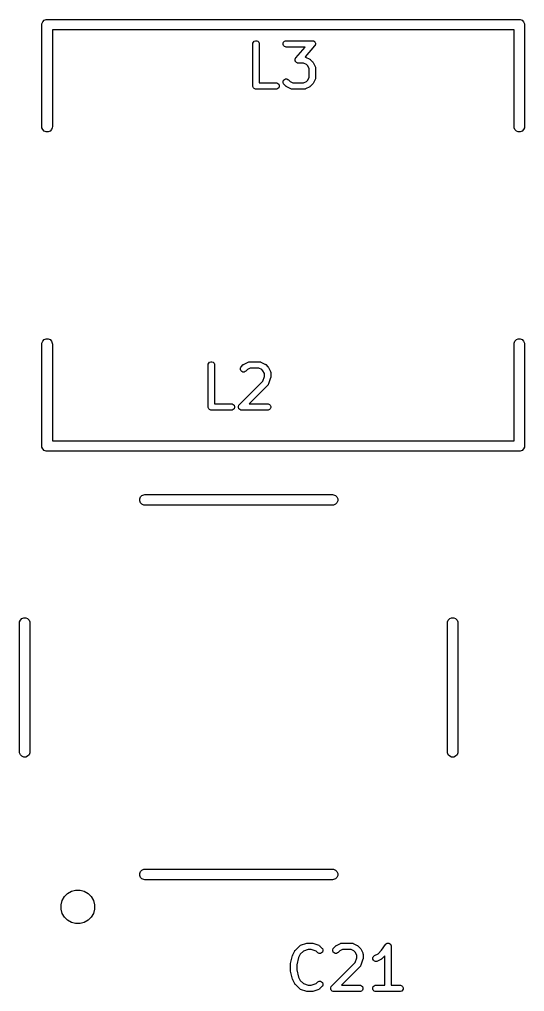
# Model space of a CAD drawing. Header units: inches. Extents: x 5.9 to 18, y -6.3 to -1.5.
# Drawn here: x 9.911 to 10.383, y -3.054 to -2.145 of the extents above; entities that cross this region are included whole.
import ezdxf

# ---------------------------------------------------------------- set-up
doc = ezdxf.new("R2010")
doc.units = ezdxf.units.IN
doc.header["$MEASUREMENT"] = 0
doc.layers.add('F.Silkscreen', color=41, linetype='CONTINUOUS', true_color=0xf2eda1)

msp = doc.modelspace()

# ---------------------------------------------------------------- linework, layer by layer
at = {"layer": 'F.Silkscreen', "linetype": 'CONTINUOUS'}
for p, q in [((9.93228, -2.15), (9.93238, -2.14904)), ((9.93228, -2.24528), (9.93228, -2.15)), ((9.93238, -2.14904), (9.93311, -2.14727)), ((9.93311, -2.14727), (9.93447, -2.14591)), ((9.93447, -2.14591), (9.93624, -2.14517)), ((9.93624, -2.14517), (9.9372, -2.14508)), ((9.9372, -2.14508), (10.37815, -2.14508)), ((10.37815, -2.14508), (10.37911, -2.14517)), ((10.37911, -2.14517), (10.38088, -2.14591)), ((10.38088, -2.14591), (10.38224, -2.14727)), ((10.38224, -2.14727), (10.38298, -2.14904)), ((10.38298, -2.14904), (10.38307, -2.15)), ((10.38307, -2.15), (10.38307, -2.24528)), ((10.37323, -2.15492), (9.94213, -2.15492)), ((9.94213, -2.15492), (9.94213, -2.24528)), ((10.37323, -2.24528), (10.37323, -2.15492)), ((10.12942, -2.16791), (10.12947, -2.16733)), ((10.12942, -2.20728), (10.12942, -2.16791)), ((10.12947, -2.16733), (10.12991, -2.16627)), ((10.12991, -2.16627), (10.13073, -2.16545)), ((10.13073, -2.16545), (10.13179, -2.16501)), ((10.13179, -2.16501), (10.13294, -2.16501)), ((10.13294, -2.16501), (10.13401, -2.16545)), ((10.13401, -2.16545), (10.13482, -2.16627)), ((10.13482, -2.16627), (10.13526, -2.16733)), ((10.13526, -2.16733), (10.13532, -2.16791)), ((10.13532, -2.16791), (10.13532, -2.20432)), ((10.15759, -2.16733), (10.15803, -2.16627)), ((10.15759, -2.16848), (10.15759, -2.16733)), ((10.15803, -2.16955), (10.15759, -2.16848)), ((10.15803, -2.16627), (10.15885, -2.16545)), ((10.15885, -2.17036), (10.15803, -2.16955)), ((10.15885, -2.16545), (10.15991, -2.16501)), ((10.15991, -2.1708), (10.15885, -2.17036)), ((10.15991, -2.16501), (10.16049, -2.16495)), ((10.16049, -2.17086), (10.15991, -2.1708)), ((10.16049, -2.16495), (10.18486, -2.16495)), ((10.17835, -2.17086), (10.16049, -2.17086)), ((10.16952, -2.18096), (10.17835, -2.17086)), ((10.18708, -2.16985), (10.17815, -2.18006)), ((10.18486, -2.16495), (10.18517, -2.16498)), ((10.18517, -2.16498), (10.18524, -2.16498)), ((10.18524, -2.16498), (10.1853, -2.165)), ((10.1853, -2.165), (10.18544, -2.16501)), ((10.18544, -2.16501), (10.18588, -2.16519)), ((10.18588, -2.16519), (10.18633, -2.16535)), ((10.18633, -2.16535), (10.18641, -2.16541)), ((10.18641, -2.16541), (10.1865, -2.16545)), ((10.1865, -2.16545), (10.18684, -2.16579)), ((10.18684, -2.16579), (10.1872, -2.16611)), ((10.18726, -2.1696), (10.18708, -2.16985)), ((10.1872, -2.16611), (10.18725, -2.1662)), ((10.18725, -2.1662), (10.18732, -2.16627)), ((10.18732, -2.16955), (10.18726, -2.1696)), ((10.18732, -2.16627), (10.1875, -2.16671)), ((10.18734, -2.16949), (10.18732, -2.16955)), ((10.18742, -2.16938), (10.18734, -2.16949)), ((10.18757, -2.16893), (10.18742, -2.16938)), ((10.1875, -2.16671), (10.18771, -2.16714)), ((10.18776, -2.16848), (10.18757, -2.16893)), ((10.18771, -2.16714), (10.18772, -2.16724)), ((10.18772, -2.16724), (10.18776, -2.16733)), ((10.18776, -2.16733), (10.18776, -2.16781)), ((10.18776, -2.16781), (10.18779, -2.16829)), ((10.18779, -2.16829), (10.18776, -2.16838)), ((10.18776, -2.16838), (10.18776, -2.16848)), ((10.17815, -2.18006), (10.17868, -2.18026)), ((10.17868, -2.18026), (10.18243, -2.18214)), ((10.16881, -2.18252), (10.16884, -2.18243)), ((10.16884, -2.183), (10.16881, -2.18252)), ((10.16884, -2.18233), (10.16903, -2.18189)), ((10.16884, -2.18243), (10.16884, -2.18233)), ((10.16884, -2.18348), (10.16884, -2.183)), ((10.16888, -2.18357), (10.16884, -2.18348)), ((10.16889, -2.18367), (10.16888, -2.18357)), ((10.1691, -2.1841), (10.16889, -2.18367)), ((10.16903, -2.18189), (10.16918, -2.18143)), ((10.16928, -2.18454), (10.1691, -2.1841)), ((10.16918, -2.18143), (10.16926, -2.18132)), ((10.16926, -2.18132), (10.16928, -2.18126)), ((10.16928, -2.18126), (10.16934, -2.18121)), ((10.16935, -2.18462), (10.16928, -2.18454)), ((10.16934, -2.18121), (10.16952, -2.18096)), ((10.1694, -2.1847), (10.16935, -2.18462)), ((10.16976, -2.18502), (10.1694, -2.1847)), ((10.1701, -2.18536), (10.16976, -2.18502)), ((10.17019, -2.1854), (10.1701, -2.18536)), ((10.17026, -2.18546), (10.17019, -2.1854)), ((10.17072, -2.18562), (10.17026, -2.18546)), ((10.17116, -2.1858), (10.17072, -2.18562)), ((10.1713, -2.18581), (10.17116, -2.1858)), ((10.17136, -2.18583), (10.1713, -2.18581)), ((10.17143, -2.18583), (10.17136, -2.18583)), ((10.17174, -2.18586), (10.17143, -2.18583)), ((10.17667, -2.18586), (10.17174, -2.18586)), ((10.17936, -2.18721), (10.17667, -2.18586)), ((10.18056, -2.1884), (10.17936, -2.18721)), ((10.18191, -2.1911), (10.18056, -2.1884)), ((10.18243, -2.18214), (10.18268, -2.18229)), ((10.18268, -2.18229), (10.18275, -2.18232)), ((10.18275, -2.18232), (10.18283, -2.18239)), ((10.18283, -2.18239), (10.18292, -2.18245)), ((10.18292, -2.18245), (10.18297, -2.18251)), ((10.18297, -2.18251), (10.1832, -2.18269)), ((10.1832, -2.18269), (10.18507, -2.18457)), ((10.18507, -2.18457), (10.18526, -2.18479)), ((10.18526, -2.18479), (10.18532, -2.18484)), ((10.18532, -2.18484), (10.18538, -2.18493)), ((10.18538, -2.18493), (10.18544, -2.18501)), ((10.18544, -2.18501), (10.18547, -2.18509)), ((10.18547, -2.18509), (10.18563, -2.18533)), ((10.18563, -2.18533), (10.1875, -2.18908)), ((10.1875, -2.18908), (10.18771, -2.18962)), ((10.18191, -2.19908), (10.18191, -2.1911)), ((10.18771, -2.18962), (10.18772, -2.18973)), ((10.18772, -2.18973), (10.18776, -2.18983)), ((10.18776, -2.18983), (10.18781, -2.1904)), ((10.18781, -2.1904), (10.18781, -2.19978)), ((10.12947, -2.20785), (10.12942, -2.20728)), ((10.13532, -2.20432), (10.15112, -2.20432)), ((10.15112, -2.20432), (10.15169, -2.20438)), ((10.15169, -2.20438), (10.15276, -2.20482)), ((10.15276, -2.20482), (10.15357, -2.20564)), ((10.15357, -2.20564), (10.15401, -2.2067)), ((10.15401, -2.2067), (10.15401, -2.20785)), ((10.15759, -2.20295), (10.15803, -2.20189)), ((10.15759, -2.2041), (10.15759, -2.20295)), ((10.15803, -2.20517), (10.15759, -2.2041)), ((10.15803, -2.20189), (10.15885, -2.20107)), ((10.1584, -2.20561), (10.15803, -2.20517)), ((10.16028, -2.20749), (10.1584, -2.20561)), ((10.15885, -2.20107), (10.15991, -2.20063)), ((10.15991, -2.20063), (10.16107, -2.20063)), ((10.1605, -2.20768), (10.16028, -2.20749)), ((10.16107, -2.20063), (10.16213, -2.20107)), ((10.16213, -2.20107), (10.16258, -2.20144)), ((10.16258, -2.20144), (10.16411, -2.20297)), ((10.16411, -2.20297), (10.16681, -2.20432)), ((10.16681, -2.20432), (10.17667, -2.20432)), ((10.17667, -2.20432), (10.17936, -2.20297)), ((10.17936, -2.20297), (10.18056, -2.20178)), ((10.18056, -2.20178), (10.18191, -2.19908)), ((10.1832, -2.20749), (10.18297, -2.20768)), ((10.18507, -2.20561), (10.1832, -2.20749)), ((10.18526, -2.20539), (10.18507, -2.20561)), ((10.18532, -2.20534), (10.18526, -2.20539)), ((10.18538, -2.20525), (10.18532, -2.20534)), ((10.18544, -2.20517), (10.18538, -2.20525)), ((10.18547, -2.2051), (10.18544, -2.20517)), ((10.18563, -2.20485), (10.18547, -2.2051)), ((10.1875, -2.2011), (10.18563, -2.20485)), ((10.18771, -2.20056), (10.1875, -2.2011)), ((10.18772, -2.20045), (10.18771, -2.20056)), ((10.18776, -2.20035), (10.18772, -2.20045)), ((10.18781, -2.19978), (10.18776, -2.20035)), ((10.12991, -2.20892), (10.12947, -2.20785)), ((10.13073, -2.20973), (10.12991, -2.20892)), ((10.13179, -2.21017), (10.13073, -2.20973)), ((10.13237, -2.21023), (10.13179, -2.21017)), ((10.15112, -2.21023), (10.13237, -2.21023)), ((10.15169, -2.21017), (10.15112, -2.21023)), ((10.15276, -2.20973), (10.15169, -2.21017)), ((10.15357, -2.20892), (10.15276, -2.20973)), ((10.15401, -2.20785), (10.15357, -2.20892)), ((10.16055, -2.20773), (10.1605, -2.20768)), ((10.16064, -2.20779), (10.16055, -2.20773)), ((10.16072, -2.20786), (10.16064, -2.20779)), ((10.1608, -2.20789), (10.16072, -2.20786)), ((10.16104, -2.20804), (10.1608, -2.20789)), ((10.16479, -2.20992), (10.16104, -2.20804)), ((10.16533, -2.21012), (10.16479, -2.20992)), ((10.16544, -2.21013), (10.16533, -2.21012)), ((10.16554, -2.21017), (10.16544, -2.21013)), ((10.16611, -2.21023), (10.16554, -2.21017)), ((10.17736, -2.21023), (10.16611, -2.21023)), ((10.17794, -2.21017), (10.17736, -2.21023)), ((10.17804, -2.21013), (10.17794, -2.21017)), ((10.17814, -2.21012), (10.17804, -2.21013)), ((10.17868, -2.20992), (10.17814, -2.21012)), ((10.18243, -2.20804), (10.17868, -2.20992)), ((10.18268, -2.20789), (10.18243, -2.20804)), ((10.18275, -2.20786), (10.18268, -2.20789)), ((10.18283, -2.20779), (10.18275, -2.20786)), ((10.18292, -2.20773), (10.18283, -2.20779)), ((10.18297, -2.20768), (10.18292, -2.20773)), ((9.93238, -2.24624), (9.93228, -2.24528)), ((9.93311, -2.24801), (9.93238, -2.24624)), ((9.93447, -2.24937), (9.93311, -2.24801)), ((9.93624, -2.2501), (9.93447, -2.24937)), ((9.93816, -2.2501), (9.93624, -2.2501)), ((9.93994, -2.24937), (9.93816, -2.2501)), ((9.9413, -2.24801), (9.93994, -2.24937)), ((9.94203, -2.24624), (9.9413, -2.24801)), ((9.94213, -2.24528), (9.94203, -2.24624)), ((10.37332, -2.24624), (10.37323, -2.24528)), ((10.37406, -2.24801), (10.37332, -2.24624)), ((10.37542, -2.24937), (10.37406, -2.24801)), ((10.37719, -2.2501), (10.37542, -2.24937)), ((10.37911, -2.2501), (10.37719, -2.2501)), ((10.38088, -2.24937), (10.37911, -2.2501)), ((10.38224, -2.24801), (10.38088, -2.24937)), ((10.38298, -2.24624), (10.38224, -2.24801)), ((10.38307, -2.24528), (10.38298, -2.24624)), ((9.93447, -2.44433), (9.93624, -2.4436)), ((9.93624, -2.4436), (9.93816, -2.4436)), ((9.93816, -2.4436), (9.93994, -2.44433)), ((10.37542, -2.44433), (10.37719, -2.4436)), ((10.37719, -2.4436), (10.37911, -2.4436)), ((10.37911, -2.4436), (10.38088, -2.44433)), ((9.93228, -2.44843), (9.93238, -2.44747)), ((9.93228, -2.5437), (9.93228, -2.44843)), ((9.93238, -2.44747), (9.93311, -2.44569)), ((9.93311, -2.44569), (9.93447, -2.44433)), ((9.93994, -2.44433), (9.9413, -2.44569)), ((9.9413, -2.44569), (9.94203, -2.44747)), ((9.94203, -2.44747), (9.94213, -2.44843)), ((9.94213, -2.44843), (9.94213, -2.53878)), ((10.37323, -2.44843), (10.37332, -2.44747)), ((10.37323, -2.53878), (10.37323, -2.44843)), ((10.37332, -2.44747), (10.37406, -2.44569)), ((10.37406, -2.44569), (10.37542, -2.44433)), ((10.38088, -2.44433), (10.38224, -2.44569)), ((10.38224, -2.44569), (10.38298, -2.44747)), ((10.38298, -2.44747), (10.38307, -2.44843)), ((10.38307, -2.44843), (10.38307, -2.5437)), ((10.08768, -2.46791), (10.08774, -2.46733)), ((10.08768, -2.50728), (10.08768, -2.46791)), ((10.08774, -2.46733), (10.08818, -2.46627)), ((10.08818, -2.46627), (10.089, -2.46545)), ((10.089, -2.46545), (10.09006, -2.46501)), ((10.09006, -2.46501), (10.09121, -2.46501)), ((10.09121, -2.46501), (10.09228, -2.46545)), ((10.09228, -2.46545), (10.09309, -2.46627)), ((10.09309, -2.46627), (10.09353, -2.46733)), ((10.09353, -2.46733), (10.09359, -2.46791)), ((10.09359, -2.46791), (10.09359, -2.50432)), ((10.11774, -2.47108), (10.11818, -2.47002)), ((10.11818, -2.47002), (10.11854, -2.46957)), ((10.11854, -2.46957), (10.12042, -2.46769)), ((10.12042, -2.46769), (10.12064, -2.46751)), ((10.12064, -2.46751), (10.1207, -2.46745)), ((10.1207, -2.46745), (10.12079, -2.46739)), ((10.12079, -2.46739), (10.12087, -2.46733)), ((10.12087, -2.46733), (10.12094, -2.4673)), ((10.12094, -2.4673), (10.12119, -2.46714)), ((10.12119, -2.46714), (10.12494, -2.46527)), ((10.12695, -2.47086), (10.12426, -2.47221)), ((10.12494, -2.46527), (10.12548, -2.46506)), ((10.12548, -2.46506), (10.12558, -2.46505)), ((10.12558, -2.46505), (10.12568, -2.46501)), ((10.12568, -2.46501), (10.12626, -2.46495)), ((10.12626, -2.46495), (10.13563, -2.46495)), ((10.13493, -2.47086), (10.12695, -2.47086)), ((10.13763, -2.47221), (10.13493, -2.47086)), ((10.13563, -2.46495), (10.13621, -2.46501)), ((10.13621, -2.46501), (10.1363, -2.46505)), ((10.1363, -2.46505), (10.13641, -2.46506)), ((10.13641, -2.46506), (10.13695, -2.46527)), ((10.13695, -2.46527), (10.1407, -2.46714)), ((10.1407, -2.46714), (10.14095, -2.4673)), ((10.14095, -2.4673), (10.14102, -2.46733)), ((10.14102, -2.46733), (10.1411, -2.46739)), ((10.1411, -2.46739), (10.14119, -2.46745)), ((10.14119, -2.46745), (10.14124, -2.46751)), ((10.14124, -2.46751), (10.14147, -2.46769)), ((10.14147, -2.46769), (10.14334, -2.46957)), ((10.14334, -2.46957), (10.14353, -2.46979)), ((10.14353, -2.46979), (10.14359, -2.46985)), ((10.14359, -2.46985), (10.14364, -2.46993)), ((10.14364, -2.46993), (10.14371, -2.47002)), ((10.14371, -2.47002), (10.14374, -2.47009)), ((10.14374, -2.47009), (10.1439, -2.47034)), ((10.1439, -2.47034), (10.14577, -2.47408)), ((10.11774, -2.47223), (10.11774, -2.47108)), ((10.11818, -2.4733), (10.11774, -2.47223)), ((10.11899, -2.47411), (10.11818, -2.4733)), ((10.12006, -2.47455), (10.11899, -2.47411)), ((10.12121, -2.47455), (10.12006, -2.47455)), ((10.12227, -2.47411), (10.12121, -2.47455)), ((10.12272, -2.47374), (10.12227, -2.47411)), ((10.12426, -2.47221), (10.12272, -2.47374)), ((10.13883, -2.4734), (10.13763, -2.47221)), ((10.13867, -2.48318), (10.14018, -2.47868)), ((10.14018, -2.4761), (10.13883, -2.4734)), ((10.14018, -2.47868), (10.14018, -2.4761)), ((10.14593, -2.48009), (10.14406, -2.48571)), ((10.14577, -2.47408), (10.14598, -2.47463)), ((10.146, -2.4798), (10.14593, -2.48009)), ((10.14598, -2.47463), (10.14598, -2.47473)), ((10.14598, -2.47473), (10.14602, -2.47483)), ((10.14602, -2.47973), (10.146, -2.4798)), ((10.14602, -2.47483), (10.14608, -2.47541)), ((10.14604, -2.47963), (10.14602, -2.47973)), ((10.14606, -2.47952), (10.14604, -2.47963)), ((10.14608, -2.47915), (10.14605, -2.47945)), ((10.14605, -2.47945), (10.14606, -2.47952)), ((10.14608, -2.47541), (10.14608, -2.47915)), ((10.11667, -2.50519), (10.13867, -2.48318)), ((10.14334, -2.48687), (10.12589, -2.50432)), ((10.14371, -2.48642), (10.14334, -2.48687)), ((10.14375, -2.48632), (10.14371, -2.48642)), ((10.14382, -2.48624), (10.14375, -2.48632)), ((10.14406, -2.48571), (10.14382, -2.48624)), ((10.08774, -2.50785), (10.08768, -2.50728)), ((10.09359, -2.50432), (10.10938, -2.50432)), ((10.10938, -2.50432), (10.10996, -2.50438)), ((10.10996, -2.50438), (10.11102, -2.50482)), ((10.11102, -2.50482), (10.11184, -2.50564)), ((10.11184, -2.50564), (10.11228, -2.5067)), ((10.11228, -2.5067), (10.11228, -2.50785)), ((10.11586, -2.5067), (10.1163, -2.50564)), ((10.11586, -2.50785), (10.11586, -2.5067)), ((10.1163, -2.50564), (10.11667, -2.50519)), ((10.12589, -2.50432), (10.14313, -2.50432)), ((10.14313, -2.50432), (10.14371, -2.50438)), ((10.14371, -2.50438), (10.14477, -2.50482)), ((10.14477, -2.50482), (10.14558, -2.50564)), ((10.14558, -2.50564), (10.14602, -2.5067)), ((10.14602, -2.5067), (10.14602, -2.50785)), ((10.08818, -2.50892), (10.08774, -2.50785)), ((10.089, -2.50973), (10.08818, -2.50892)), ((10.09006, -2.51017), (10.089, -2.50973)), ((10.09064, -2.51023), (10.09006, -2.51017)), ((10.10938, -2.51023), (10.09064, -2.51023)), ((10.10996, -2.51017), (10.10938, -2.51023)), ((10.11102, -2.50973), (10.10996, -2.51017)), ((10.11184, -2.50892), (10.11102, -2.50973)), ((10.11228, -2.50785), (10.11184, -2.50892)), ((10.1163, -2.50892), (10.11586, -2.50785)), ((10.11712, -2.50973), (10.1163, -2.50892)), ((10.11818, -2.51017), (10.11712, -2.50973)), ((10.11876, -2.51023), (10.11818, -2.51017)), ((10.14313, -2.51023), (10.11876, -2.51023)), ((10.14371, -2.51017), (10.14313, -2.51023)), ((10.14477, -2.50973), (10.14371, -2.51017)), ((10.14558, -2.50892), (10.14477, -2.50973)), ((10.14602, -2.50785), (10.14558, -2.50892)), ((9.94213, -2.53878), (10.37323, -2.53878)), ((9.93238, -2.54466), (9.93228, -2.5437)), ((9.93311, -2.54643), (9.93238, -2.54466)), ((9.93447, -2.54779), (9.93311, -2.54643)), ((9.93624, -2.54853), (9.93447, -2.54779)), ((9.9372, -2.54862), (9.93624, -2.54853)), ((10.37815, -2.54862), (9.9372, -2.54862)), ((10.37911, -2.54853), (10.37815, -2.54862)), ((10.38088, -2.54779), (10.37911, -2.54853)), ((10.38224, -2.54643), (10.38088, -2.54779)), ((10.38298, -2.54466), (10.38224, -2.54643)), ((10.38307, -2.5437), (10.38298, -2.54466)), ((10.02372, -2.59313), (10.02445, -2.59136)), ((10.02372, -2.59505), (10.02372, -2.59313)), ((10.02445, -2.59683), (10.02372, -2.59505)), ((10.02445, -2.59136), (10.02581, -2.59)), ((10.02581, -2.59819), (10.02445, -2.59683)), ((10.02581, -2.59), (10.02758, -2.58927)), ((10.02758, -2.59892), (10.02581, -2.59819)), ((10.02758, -2.58927), (10.02854, -2.58917)), ((10.02854, -2.58917), (10.20374, -2.58917)), ((10.20374, -2.58917), (10.2047, -2.58927)), ((10.2047, -2.58927), (10.20647, -2.59)), ((10.20647, -2.59819), (10.2047, -2.59892)), ((10.20647, -2.59), (10.20783, -2.59136)), ((10.20783, -2.59683), (10.20647, -2.59819)), ((10.20783, -2.59136), (10.20857, -2.59313)), ((10.20857, -2.59505), (10.20783, -2.59683)), ((10.20857, -2.59313), (10.20857, -2.59505)), ((10.02854, -2.59902), (10.02758, -2.59892)), ((10.20374, -2.59902), (10.02854, -2.59902)), ((10.2047, -2.59892), (10.20374, -2.59902)), ((9.91151, -2.7081), (9.91225, -2.70632)), ((9.91225, -2.70632), (9.9136, -2.70496)), ((9.9136, -2.70496), (9.91538, -2.70423)), ((9.91538, -2.70423), (9.9173, -2.70423)), ((9.9173, -2.70423), (9.91907, -2.70496)), ((9.91907, -2.70496), (9.92043, -2.70632)), ((9.92043, -2.70632), (9.92117, -2.7081)), ((10.31112, -2.7081), (10.31185, -2.70632)), ((10.31185, -2.70632), (10.31321, -2.70496)), ((10.31321, -2.70496), (10.31498, -2.70423)), ((10.31498, -2.70423), (10.3169, -2.70423)), ((10.3169, -2.70423), (10.31868, -2.70496)), ((10.31868, -2.70496), (10.32004, -2.70632)), ((10.32004, -2.70632), (10.32077, -2.7081)), ((9.91142, -2.70906), (9.91151, -2.7081)), ((9.91142, -2.82953), (9.91142, -2.70906)), ((9.92117, -2.7081), (9.92126, -2.70906)), ((9.92126, -2.70906), (9.92126, -2.82953)), ((10.31102, -2.70906), (10.31112, -2.7081)), ((10.31102, -2.82953), (10.31102, -2.70906)), ((10.32077, -2.7081), (10.32087, -2.70906)), ((10.32087, -2.70906), (10.32087, -2.82953)), ((9.91151, -2.83049), (9.91142, -2.82953)), ((9.91225, -2.83226), (9.91151, -2.83049)), ((9.9136, -2.83362), (9.91225, -2.83226)), ((9.91538, -2.83435), (9.9136, -2.83362)), ((9.9173, -2.83435), (9.91538, -2.83435)), ((9.91907, -2.83362), (9.9173, -2.83435)), ((9.92043, -2.83226), (9.91907, -2.83362)), ((9.92117, -2.83049), (9.92043, -2.83226)), ((9.92126, -2.82953), (9.92117, -2.83049)), ((10.31112, -2.83049), (10.31102, -2.82953)), ((10.31185, -2.83226), (10.31112, -2.83049)), ((10.31321, -2.83362), (10.31185, -2.83226)), ((10.31498, -2.83435), (10.31321, -2.83362)), ((10.3169, -2.83435), (10.31498, -2.83435)), ((10.31868, -2.83362), (10.3169, -2.83435)), ((10.32004, -2.83226), (10.31868, -2.83362)), ((10.32077, -2.83049), (10.32004, -2.83226)), ((10.32087, -2.82953), (10.32077, -2.83049)), ((10.02372, -2.94313), (10.02445, -2.94136)), ((10.02372, -2.94505), (10.02372, -2.94313)), ((10.02445, -2.94136), (10.02581, -2.94)), ((10.02581, -2.94), (10.02758, -2.93927)), ((10.02758, -2.93927), (10.02854, -2.93917)), ((10.02854, -2.93917), (10.20374, -2.93917)), ((10.20374, -2.93917), (10.2047, -2.93927)), ((10.2047, -2.93927), (10.20647, -2.94)), ((10.20647, -2.94), (10.20783, -2.94136)), ((10.20783, -2.94136), (10.20857, -2.94313)), ((10.20857, -2.94313), (10.20857, -2.94505)), ((10.02445, -2.94683), (10.02372, -2.94505)), ((10.02581, -2.94819), (10.02445, -2.94683)), ((10.02758, -2.94892), (10.02581, -2.94819)), ((10.02854, -2.94902), (10.02758, -2.94892)), ((10.20374, -2.94902), (10.02854, -2.94902)), ((10.2047, -2.94892), (10.20374, -2.94902)), ((10.20647, -2.94819), (10.2047, -2.94892)), ((10.20783, -2.94683), (10.20647, -2.94819)), ((10.20857, -2.94505), (10.20783, -2.94683)), ((9.95636, -2.96192), (9.95992, -2.95986)), ((9.95992, -2.95986), (9.96389, -2.9588)), ((9.96389, -2.9588), (9.968, -2.9588)), ((9.968, -2.9588), (9.97197, -2.95986)), ((9.97197, -2.95986), (9.97553, -2.96192)), ((9.95033, -2.97235), (9.9514, -2.96838)), ((9.9514, -2.96838), (9.95345, -2.96482)), ((9.95345, -2.96482), (9.95636, -2.96192)), ((9.97553, -2.96192), (9.97844, -2.96482)), ((9.97844, -2.96482), (9.98049, -2.96838)), ((9.98049, -2.96838), (9.98156, -2.97235)), ((9.95033, -2.97646), (9.95033, -2.97235)), ((9.9514, -2.98044), (9.95033, -2.97646)), ((9.98156, -2.97646), (9.98049, -2.98044)), ((9.98156, -2.97235), (9.98156, -2.97646)), ((9.95345, -2.984), (9.9514, -2.98044)), ((9.95636, -2.9869), (9.95345, -2.984)), ((9.95992, -2.98896), (9.95636, -2.9869)), ((9.97553, -2.9869), (9.97197, -2.98896)), ((9.97844, -2.984), (9.97553, -2.9869)), ((9.98049, -2.98044), (9.97844, -2.984)), ((9.96389, -2.99002), (9.95992, -2.98896)), ((9.968, -2.99002), (9.96389, -2.99002)), ((9.97197, -2.98896), (9.968, -2.99002)), ((10.16668, -3.01927), (10.16855, -3.01552)), ((10.16855, -3.01552), (10.16871, -3.01527)), ((10.16871, -3.01527), (10.16874, -3.0152)), ((10.16874, -3.0152), (10.16881, -3.01512)), ((10.16881, -3.01512), (10.16886, -3.01503)), ((10.16886, -3.01503), (10.16892, -3.01498)), ((10.16892, -3.01498), (10.16911, -3.01475)), ((10.16911, -3.01475), (10.17286, -3.011)), ((10.17286, -3.011), (10.1733, -3.01063)), ((10.1733, -3.01063), (10.1734, -3.01059)), ((10.1734, -3.01059), (10.17348, -3.01052)), ((10.17348, -3.01052), (10.17401, -3.01029)), ((10.17654, -3.01567), (10.17362, -3.01859)), ((10.17401, -3.01029), (10.17963, -3.00841)), ((10.18105, -3.01417), (10.17654, -3.01567)), ((10.17963, -3.00841), (10.17992, -3.00835)), ((10.17992, -3.00835), (10.17999, -3.00832)), ((10.17999, -3.00832), (10.1801, -3.00831)), ((10.1801, -3.00831), (10.1802, -3.00828)), ((10.1802, -3.00828), (10.18028, -3.00829)), ((10.18028, -3.00829), (10.18057, -3.00826)), ((10.18057, -3.00826), (10.18432, -3.00826)), ((10.18384, -3.01417), (10.18105, -3.01417)), ((10.18835, -3.01567), (10.18384, -3.01417)), ((10.18432, -3.00826), (10.18461, -3.00829)), ((10.18461, -3.00829), (10.18469, -3.00828)), ((10.18469, -3.00828), (10.18479, -3.00831)), ((10.18479, -3.00831), (10.18489, -3.00832)), ((10.18489, -3.00832), (10.18497, -3.00835)), ((10.18497, -3.00835), (10.18525, -3.00841)), ((10.18525, -3.00841), (10.19088, -3.01029)), ((10.18973, -3.01705), (10.18835, -3.01567)), ((10.19088, -3.01029), (10.1914, -3.01052)), ((10.1914, -3.01052), (10.19148, -3.01059)), ((10.19148, -3.01059), (10.19158, -3.01063)), ((10.19158, -3.01063), (10.19203, -3.011)), ((10.19203, -3.011), (10.1939, -3.01287)), ((10.1939, -3.01287), (10.19427, -3.01332)), ((10.19427, -3.01332), (10.19471, -3.01439)), ((10.19471, -3.01554), (10.19427, -3.0166)), ((10.19471, -3.01439), (10.19471, -3.01554)), ((10.20392, -3.01439), (10.20436, -3.01332)), ((10.20392, -3.01554), (10.20392, -3.01439)), ((10.20436, -3.0166), (10.20392, -3.01554)), ((10.20436, -3.01332), (10.20473, -3.01287)), ((10.20473, -3.01287), (10.2066, -3.011)), ((10.2066, -3.011), (10.20683, -3.01081)), ((10.20683, -3.01081), (10.20688, -3.01076)), ((10.20688, -3.01076), (10.20697, -3.0107)), ((10.20697, -3.0107), (10.20705, -3.01063)), ((10.20705, -3.01063), (10.20712, -3.0106)), ((10.20712, -3.0106), (10.20737, -3.01045)), ((10.20737, -3.01045), (10.21112, -3.00857)), ((10.21044, -3.01551), (10.2089, -3.01705)), ((10.21314, -3.01417), (10.21044, -3.01551)), ((10.21112, -3.00857), (10.21166, -3.00837)), ((10.21166, -3.00837), (10.21176, -3.00836)), ((10.21176, -3.00836), (10.21186, -3.00832)), ((10.21186, -3.00832), (10.21244, -3.00826)), ((10.21244, -3.00826), (10.22181, -3.00826)), ((10.22112, -3.01417), (10.21314, -3.01417)), ((10.22381, -3.01551), (10.22112, -3.01417)), ((10.22181, -3.00826), (10.22239, -3.00832)), ((10.22239, -3.00832), (10.22249, -3.00836)), ((10.22249, -3.00836), (10.22259, -3.00837)), ((10.22259, -3.00837), (10.22313, -3.00857)), ((10.22313, -3.00857), (10.22688, -3.01045)), ((10.22501, -3.01671), (10.22381, -3.01551)), ((10.22688, -3.01045), (10.22713, -3.0106)), ((10.22713, -3.0106), (10.2272, -3.01063)), ((10.2272, -3.01063), (10.22728, -3.0107)), ((10.22728, -3.0107), (10.22737, -3.01076)), ((10.22737, -3.01076), (10.22742, -3.01081)), ((10.22742, -3.01081), (10.22765, -3.011)), ((10.22765, -3.011), (10.22953, -3.01287)), ((10.22953, -3.01287), (10.22971, -3.0131)), ((10.22971, -3.0131), (10.22977, -3.01315)), ((10.22977, -3.01315), (10.22983, -3.01324)), ((10.22983, -3.01324), (10.22989, -3.01332)), ((10.22989, -3.01332), (10.22992, -3.01339)), ((10.22992, -3.01339), (10.23008, -3.01364)), ((10.23008, -3.01364), (10.23195, -3.01739)), ((10.24631, -3.01816), (10.24951, -3.01496)), ((10.24951, -3.01496), (10.2531, -3.00958)), ((10.2531, -3.00958), (10.2531, -3.00957)), ((10.2531, -3.00957), (10.2531, -3.00957)), ((10.2531, -3.00957), (10.25311, -3.00957)), ((10.25311, -3.00957), (10.25347, -3.00913)), ((10.25347, -3.00913), (10.25371, -3.00896)), ((10.25371, -3.00896), (10.25392, -3.00876)), ((10.25392, -3.00876), (10.25419, -3.00865)), ((10.25419, -3.00865), (10.25443, -3.00849)), ((10.25443, -3.00849), (10.25471, -3.00843)), ((10.25471, -3.00843), (10.25498, -3.00832)), ((10.25498, -3.00832), (10.25527, -3.00832)), ((10.25527, -3.00832), (10.25556, -3.00826)), ((10.25556, -3.00826), (10.25584, -3.00832)), ((10.25584, -3.00832), (10.25613, -3.00832)), ((10.25613, -3.00832), (10.2564, -3.00843)), ((10.2564, -3.00843), (10.25669, -3.00848)), ((10.25669, -3.00848), (10.25693, -3.00865)), ((10.25693, -3.00865), (10.2572, -3.00876)), ((10.2572, -3.00876), (10.2574, -3.00896)), ((10.2574, -3.00896), (10.25764, -3.00912)), ((10.25764, -3.00912), (10.25781, -3.00937)), ((10.25781, -3.00937), (10.25801, -3.00957)), ((10.25801, -3.00957), (10.25812, -3.00984)), ((10.25812, -3.00984), (10.25829, -3.01008)), ((10.25829, -3.01008), (10.25834, -3.01037)), ((10.25834, -3.01037), (10.25845, -3.01064)), ((10.25845, -3.01064), (10.25851, -3.01121)), ((10.25851, -3.01121), (10.25851, -3.01121)), ((10.25851, -3.01121), (10.25851, -3.01121)), ((10.25851, -3.01121), (10.25851, -3.01121)), ((10.25851, -3.01121), (10.25851, -3.04763)), ((10.16458, -3.02737), (10.16645, -3.01987)), ((10.16645, -3.01987), (10.16647, -3.01983)), ((10.16647, -3.01981), (10.16656, -3.01957)), ((10.16647, -3.01983), (10.16647, -3.01981)), ((10.16656, -3.01957), (10.16665, -3.01933)), ((10.16665, -3.01933), (10.16666, -3.01931)), ((10.16666, -3.01931), (10.16668, -3.01927)), ((10.17211, -3.02162), (10.1704, -3.02845)), ((10.17362, -3.01859), (10.17211, -3.02162)), ((10.19018, -3.01742), (10.18973, -3.01705)), ((10.19124, -3.01786), (10.19018, -3.01742)), ((10.19239, -3.01786), (10.19124, -3.01786)), ((10.19346, -3.01742), (10.19239, -3.01786)), ((10.19427, -3.0166), (10.19346, -3.01742)), ((10.20517, -3.01742), (10.20436, -3.0166)), ((10.20624, -3.01786), (10.20517, -3.01742)), ((10.20739, -3.01786), (10.20624, -3.01786)), ((10.20846, -3.01742), (10.20739, -3.01786)), ((10.2089, -3.01705), (10.20846, -3.01742)), ((10.22486, -3.02649), (10.22636, -3.02198)), ((10.22636, -3.01941), (10.22501, -3.01671)), ((10.22636, -3.02198), (10.22636, -3.01941)), ((10.23211, -3.0234), (10.23024, -3.02902)), ((10.23195, -3.01739), (10.23216, -3.01793)), ((10.23218, -3.02311), (10.23211, -3.0234)), ((10.23216, -3.01793), (10.23217, -3.01804)), ((10.23217, -3.01804), (10.23221, -3.01814)), ((10.23221, -3.02304), (10.23218, -3.02311)), ((10.23221, -3.01814), (10.23226, -3.01871)), ((10.23222, -3.02293), (10.23221, -3.02304)), ((10.23224, -3.02283), (10.23222, -3.02293)), ((10.23226, -3.02246), (10.23224, -3.02275)), ((10.23224, -3.02275), (10.23224, -3.02283)), ((10.23226, -3.01871), (10.23226, -3.02246)), ((10.24138, -3.02209), (10.24174, -3.021)), ((10.24146, -3.02324), (10.24138, -3.02209)), ((10.24198, -3.02427), (10.24146, -3.02324)), ((10.24174, -3.021), (10.2425, -3.02013)), ((10.24285, -3.02503), (10.24198, -3.02427)), ((10.2425, -3.02013), (10.24299, -3.01982)), ((10.24394, -3.02539), (10.24285, -3.02503)), ((10.24299, -3.01982), (10.24631, -3.01816)), ((10.24563, -3.0251), (10.24509, -3.02531)), ((10.24938, -3.02323), (10.24563, -3.0251)), ((10.24963, -3.02307), (10.24938, -3.02323)), ((10.2497, -3.02304), (10.24963, -3.02307)), ((10.24978, -3.02298), (10.2497, -3.02304)), ((10.24987, -3.02292), (10.24978, -3.02298)), ((10.24992, -3.02286), (10.24987, -3.02292)), ((10.25015, -3.02268), (10.24992, -3.02286)), ((10.25261, -3.02022), (10.25015, -3.02268)), ((10.25261, -3.04763), (10.25261, -3.02022)), ((10.16449, -3.02809), (10.1645, -3.02799)), ((10.16449, -3.03371), (10.16449, -3.02809)), ((10.1645, -3.03381), (10.16449, -3.03371)), ((10.1645, -3.02794), (10.16453, -3.02773)), ((10.1645, -3.02799), (10.1645, -3.02794)), ((10.1645, -3.03385), (10.1645, -3.03381)), ((10.16453, -3.03407), (10.1645, -3.03385)), ((10.16453, -3.02773), (10.16455, -3.02751)), ((10.16455, -3.03429), (10.16453, -3.03407)), ((10.16455, -3.02751), (10.16457, -3.02747)), ((10.16457, -3.02747), (10.16458, -3.02737)), ((10.1704, -3.02845), (10.1704, -3.03335)), ((10.1704, -3.03335), (10.17211, -3.04018)), ((10.20285, -3.0485), (10.22486, -3.02649)), ((10.22953, -3.03017), (10.21207, -3.04763)), ((10.22989, -3.02973), (10.22953, -3.03017)), ((10.22993, -3.02963), (10.22989, -3.02973)), ((10.23, -3.02955), (10.22993, -3.02963)), ((10.23024, -3.02902), (10.23, -3.02955)), ((10.24509, -3.02531), (10.24394, -3.02539)), ((10.16457, -3.03433), (10.16455, -3.03429)), ((10.16458, -3.03443), (10.16457, -3.03433)), ((10.16645, -3.04193), (10.16458, -3.03443)), ((10.16647, -3.04197), (10.16645, -3.04193)), ((10.16647, -3.04199), (10.16647, -3.04197)), ((10.16656, -3.04223), (10.16647, -3.04199)), ((10.16665, -3.04247), (10.16656, -3.04223)), ((10.16666, -3.04249), (10.16665, -3.04247)), ((10.16668, -3.04253), (10.16666, -3.04249)), ((10.16855, -3.04628), (10.16668, -3.04253)), ((10.17211, -3.04018), (10.17362, -3.04321)), ((10.17362, -3.04321), (10.17654, -3.04613)), ((10.16871, -3.04653), (10.16855, -3.04628)), ((10.16874, -3.0466), (10.16871, -3.04653)), ((10.16881, -3.04668), (10.16874, -3.0466)), ((10.16886, -3.04677), (10.16881, -3.04668)), ((10.16892, -3.04682), (10.16886, -3.04677)), ((10.16911, -3.04705), (10.16892, -3.04682)), ((10.17286, -3.0508), (10.16911, -3.04705)), ((10.1733, -3.05116), (10.17286, -3.0508)), ((10.1734, -3.0512), (10.1733, -3.05116)), ((10.17348, -3.05127), (10.1734, -3.0512)), ((10.17401, -3.05151), (10.17348, -3.05127)), ((10.17963, -3.05338), (10.17401, -3.05151)), ((10.17654, -3.04613), (10.18105, -3.04763)), ((10.18105, -3.04763), (10.18384, -3.04763)), ((10.18384, -3.04763), (10.18835, -3.04613)), ((10.19088, -3.05151), (10.18525, -3.05338)), ((10.18835, -3.04613), (10.18973, -3.04475)), ((10.18973, -3.04475), (10.19018, -3.04438)), ((10.19018, -3.04438), (10.19124, -3.04394)), ((10.1914, -3.05127), (10.19088, -3.05151)), ((10.19124, -3.04394), (10.19239, -3.04394)), ((10.19148, -3.0512), (10.1914, -3.05127)), ((10.19158, -3.05116), (10.19148, -3.0512)), ((10.19203, -3.0508), (10.19158, -3.05116)), ((10.1939, -3.04892), (10.19203, -3.0508)), ((10.19239, -3.04394), (10.19346, -3.04438)), ((10.19346, -3.04438), (10.19427, -3.04519)), ((10.19427, -3.04847), (10.1939, -3.04892)), ((10.19427, -3.04519), (10.19471, -3.04626)), ((10.19471, -3.04741), (10.19427, -3.04847)), ((10.19471, -3.04626), (10.19471, -3.04741)), ((10.20204, -3.05001), (10.20248, -3.04894)), ((10.20204, -3.05116), (10.20204, -3.05001)), ((10.20248, -3.05222), (10.20204, -3.05116)), ((10.20248, -3.04894), (10.20285, -3.0485)), ((10.2033, -3.05304), (10.20248, -3.05222)), ((10.21207, -3.04763), (10.22931, -3.04763)), ((10.22931, -3.04763), (10.22989, -3.04769)), ((10.22989, -3.04769), (10.23095, -3.04813)), ((10.23095, -3.04813), (10.23177, -3.04894)), ((10.23177, -3.05222), (10.23095, -3.05304)), ((10.23177, -3.04894), (10.23221, -3.05001)), ((10.23221, -3.05116), (10.23177, -3.05222)), ((10.23221, -3.05001), (10.23221, -3.05116)), ((10.24141, -3.05001), (10.24185, -3.04894)), ((10.24141, -3.05116), (10.24141, -3.05001)), ((10.24185, -3.05222), (10.24141, -3.05116)), ((10.24185, -3.04894), (10.24267, -3.04813)), ((10.24267, -3.05304), (10.24185, -3.05222)), ((10.24267, -3.04813), (10.24373, -3.04769)), ((10.24373, -3.04769), (10.24431, -3.04763)), ((10.24431, -3.04763), (10.25261, -3.04763)), ((10.25851, -3.04763), (10.26681, -3.04763)), ((10.26681, -3.04763), (10.26738, -3.04769)), ((10.26738, -3.04769), (10.26845, -3.04813)), ((10.26845, -3.04813), (10.26926, -3.04894)), ((10.26926, -3.05222), (10.26845, -3.05304)), ((10.26926, -3.04894), (10.2697, -3.05001)), ((10.2697, -3.05116), (10.26926, -3.05222)), ((10.2697, -3.05001), (10.2697, -3.05116)), ((10.17992, -3.05345), (10.17963, -3.05338)), ((10.17999, -3.05348), (10.17992, -3.05345)), ((10.1801, -3.05349), (10.17999, -3.05348)), ((10.1802, -3.05351), (10.1801, -3.05349)), ((10.18028, -3.05351), (10.1802, -3.05351)), ((10.18057, -3.05354), (10.18028, -3.05351)), ((10.18432, -3.05354), (10.18057, -3.05354)), ((10.18461, -3.05351), (10.18432, -3.05354)), ((10.18469, -3.05351), (10.18461, -3.05351)), ((10.18479, -3.05349), (10.18469, -3.05351)), ((10.18489, -3.05348), (10.18479, -3.05349)), ((10.18497, -3.05345), (10.18489, -3.05348)), ((10.18525, -3.05338), (10.18497, -3.05345)), ((10.20436, -3.05348), (10.2033, -3.05304)), ((10.20494, -3.05354), (10.20436, -3.05348)), ((10.22931, -3.05354), (10.20494, -3.05354)), ((10.22989, -3.05348), (10.22931, -3.05354)), ((10.23095, -3.05304), (10.22989, -3.05348)), ((10.24373, -3.05348), (10.24267, -3.05304)), ((10.24431, -3.05354), (10.24373, -3.05348)), ((10.26681, -3.05354), (10.24431, -3.05354)), ((10.26738, -3.05348), (10.26681, -3.05354)), ((10.26845, -3.05304), (10.26738, -3.05348))]:
    msp.add_line(p, q, dxfattribs=at)

doc.saveas('drawing.dxf')
